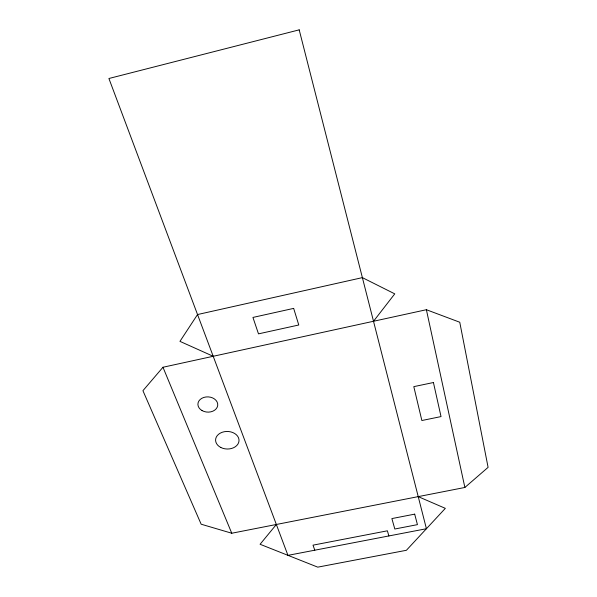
<?xml version="1.0" encoding="UTF-8"?>
<svg xmlns="http://www.w3.org/2000/svg" width="597" height="597" viewBox="0 0 597 597"><rect width="100%" height="100%" fill="white"/><g stroke="black" fill="none" stroke-linecap="round" stroke-linejoin="round"><path stroke-width="0.9" d="M373.513 321.268L394.759 293.858L362.379 277.627L197.532 314.544L179.951 341.365L213.204 356.282M276.351 524.479L260.083 544.277L317.753 567.15L406.393 550.292L445.332 508.353L418.228 496.629M162.974 367.252L142.929 390.692L201.159 524.211L231.763 533.233L464.876 487.465L488.092 467.354L459.757 322.238L426.385 309.716L162.974 367.252L231.763 533.233M314.783 550.195L313.015 545.158L387.393 530.808L388.871 535.949M426.385 309.716L464.876 487.465M299.194 29.85L108.908 78.498L287.948 555.359L426.415 528.726L299.194 29.85M293.664 308.388L252.941 317.432L258.494 333.857L298.776 324.999L293.664 308.388M433.429 382.528L413.803 386.64L421.863 420.519L441.026 416.587L433.429 382.528M414.691 514.144L391.878 518.577L394.811 529.009L417.437 524.644L414.691 514.144M202.017 410.557A9.925 7.619 3 0 0 217.704 405.49A9.925 7.619 3 0 0 203.778 397.453A9.925 7.619 3 0 0 202.017 410.557M220.808 447.474A11.716 8.776 1.5 0 0 239.001 440.944A11.716 8.776 1.5 0 0 222.114 432.31A11.716 8.776 1.5 0 0 220.808 447.474"/></g></svg>
